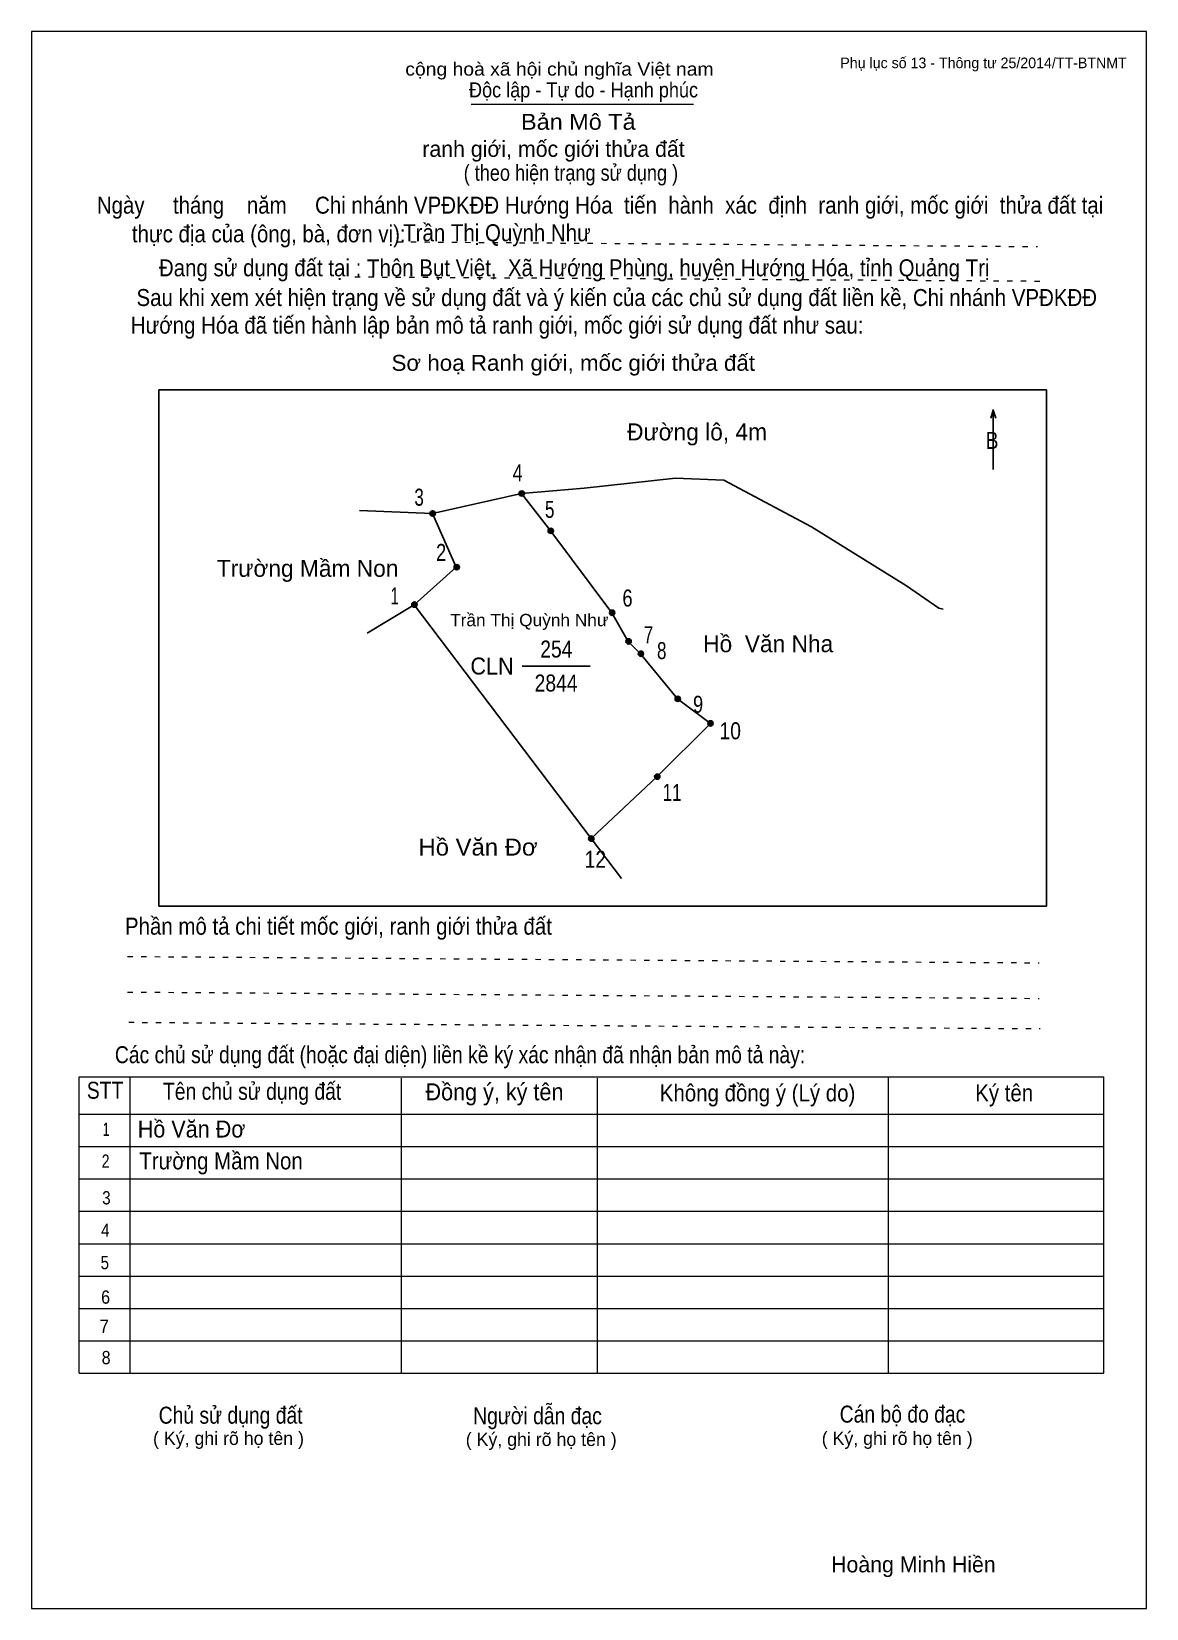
# Model space of a CAD drawing. Header units: centimetres. Extents: x 0 to 21, y 0 to 29.7.
import ezdxf
from ezdxf.enums import TextEntityAlignment as Align

# ---------------------------------------------------------------- set-up
doc = ezdxf.new("R2010")
doc.units = ezdxf.units.CM
doc.header["$LTSCALE"] = 0.13
doc.linetypes.add('DOTTED', pattern=[1.5, 0.3, -1.2])
for name, color, linetype, lineweight in [('1', 7, 'Continuous', 13), ('32', 7, 'Continuous', 25), ('33', 7, 'Continuous', 25), ('6', 7, 'Continuous', 25), ('62', 7, 'Continuous', 13)]:
    doc.layers.add(name, color=color, linetype=linetype, lineweight=lineweight)
for name, color, linetype in [('2', 7, 'Continuous'), ('34', 7, 'Continuous'), ('63', 7, 'Continuous')]:
    doc.layers.add(name, color=color, linetype=linetype)

msp = doc.modelspace()

# ---------------------------------------------------------------- hatches: boundary and pattern name
at = {"layer": '32'}
for points in [[(9.2828, 21, 1), (9.1828, 21, 1)], [(7.605, 20.6234, 1), (7.505, 20.6234, 1)], [(9.8293, 20.2969, 1), (9.7293, 20.2969, 1)], [(8.058, 19.6116, 1), (7.958, 19.6116, 1)], [(7.2615, 18.9069, 1), (7.1615, 18.9069, 1)], [(10.987, 18.7533, 1), (10.887, 18.7533, 1)], [(11.2957, 18.2131, 1), (11.1957, 18.2131, 1)], [(11.5272, 17.9815, 1), (11.4272, 17.9815, 1)], [(12.2218, 17.1326, 1), (12.1218, 17.1326, 1)], [(12.8392, 16.6695, 1), (12.7392, 16.6695, 1)], [(11.8359, 15.6662, 1), (11.7359, 15.6662, 1)], [(10.5926, 14.5, 1), (10.4926, 14.5, 1)]]:
    msp.add_hatch(color=256, dxfattribs=at).paths.add_polyline_path(points)

# ---------------------------------------------------------------- linework, layer by layer
at = {"layer": '1'}
msp.add_lwpolyline([(21, 0), (21, 29.7), (0, 29.7), (0, 0)], close=True, dxfattribs=at)
at = {"layer": '32'}
for centre in [(9.2328, 21), (7.555, 20.6234), (9.7793, 20.2969), (8.008, 19.6116), (7.2115, 18.9069), (10.937, 18.7533), (11.2457, 18.2131), (11.4772, 17.9815), (12.1718, 17.1326), (12.7892, 16.6695), (11.7859, 15.6662), (10.5426, 14.5)]:
    msp.add_circle(centre, 0.05, dxfattribs=at)
at = {"layer": '33'}
msp.add_line((9.24, 17.75), (10.52, 17.75), dxfattribs=at)
at = {"layer": '6'}
for p, q in [((7.55, 20.62), (6.18, 20.68)), ((6.32, 18.37), (7.21, 18.9))]:
    msp.add_line(p, q, dxfattribs=at)
for points in [[(17.17, 18.82), (17.09, 18.84), (16.48, 19.26), (14.69, 20.37), (13.04, 21.25), (12.13, 21.29), (10.41, 21.1), (9.23, 21), (7.55, 20.62)], [(10.54, 14.5), (11.78, 15.66), (12.79, 16.67), (12.17, 17.13), (11.47, 17.98), (11.24, 18.21), (10.93, 18.75), (9.78, 20.29), (9.23, 21)], [(7.55, 20.62), (8, 19.61), (7.21, 18.9)], [(7.21, 18.9), (10.54, 14.5), (11.11, 13.75)]]:
    msp.add_lwpolyline(points, dxfattribs=at)
at = {"layer": '62'}
for p, q in [((8.28, 28.33), (12.47, 28.33)), ((0.9, 10.01), (20.2, 10.01)), ((0.9, 4.43), (0.9, 10.01)), ((1.86, 4.43), (1.86, 10.01)), ((6.97, 4.43), (6.97, 9.99)), ((10.66, 4.43), (10.66, 9.99)), ((16.14, 4.43), (16.14, 10.01)), ((20.2, 4.43), (20.2, 10.01)), ((0.9, 9.31), (20.2, 9.31)), ((0.9, 8.7), (20.2, 8.7)), ((0.9, 8.09), (20.2, 8.09)), ((0.9, 7.48), (20.2, 7.48)), ((0.9, 6.87), (20.2, 6.87)), ((0.9, 6.26), (20.2, 6.26)), ((0.9, 5.65), (20.2, 5.65)), ((0.9, 5.04), (20.2, 5.04)), ((0.9, 4.43), (20.2, 4.43))]:
    msp.add_line(p, q, dxfattribs=at)
at = {"layer": '62', "linetype": 'DOTTED'}
for p, q in [((6.89, 25.74), (18.95, 25.65)), ((6.09, 25.08), (19.04, 25)), ((1.81, 12.28), (18.98, 12.16)), ((1.81, 11.61), (18.98, 11.49)), ((1.83, 11.04), (19, 10.92))]:
    msp.add_line(p, q, dxfattribs=at)
at = {"layer": '62', "lineweight": 25}
for p, q in [((18.11, 22.58), (18.11, 21.45)), ((18.11, 22.57), (18.07, 22.42)), ((18.11, 22.57), (18.16, 22.42))]:
    msp.add_line(p, q, dxfattribs=at)
msp.add_lwpolyline([(2.4, 13.23), (19.12, 13.23), (19.12, 22.95), (2.4, 22.95)], close=True, dxfattribs=at)

# ---------------------------------------------------------------- texts
at = {"layer": '2', "width": 1.05}
msp.add_text('Trần Thị Quỳnh Như', height=0.2315, dxfattribs=at).set_placement((9.375, 18.5), align=Align.CENTER)
at = {"layer": '32'}
for s, width, p in [('4', 0.8, (9.155, 21.23)), ('3', 0.75, (7.3, 20.77)), ('5', 0.75, (9.76, 20.54)), ('2', 0.8, (7.715, 19.73)), ('1', 0.65, (6.84, 18.91)), ('6', 0.8, (11.225, 18.87)), ('7', 0.75, (11.62, 18.18)), ('8', 0.75, (11.87, 17.88)), ('9', 0.8, (12.555, 16.87)), ('10', 0.85, (13.16, 16.37)), ('11', 0.75, (12.065, 15.21)), ('12', 0.85, (10.62, 13.95))]:
    msp.add_text(s, height=0.32, dxfattribs=dict(at, width=width)).set_placement(p, align=Align.CENTER)
at = {"layer": '33'}
for s, p in [('Đường lô, 4m', (12.535, 22)), ('Trường Mầm Non', (5.2, 19.43)), ('Hồ  Văn Nha', (13.875, 18.01))]:
    msp.add_text(s, height=0.32, dxfattribs=at).set_placement(p, align=Align.CENTER)
for s, width, p in [('254', 0.85, (9.885, 17.91)), ('2844', 0.85, (9.88, 17.27)), ('Hồ Văn Đơ', 1.05, (8.41, 14.18))]:
    msp.add_text(s, height=0.32, dxfattribs=dict(at, width=width)).set_placement(p, align=Align.CENTER)
at = {"layer": '33', "width": 0.95}
msp.add_text('CLN', height=0.32, dxfattribs=at).set_placement((9.08, 17.59), align=Align.RIGHT)
at = {"layer": '34'}
for s, width, p in [('Trần Thị Quỳnh Như', 0.9, (7, 25.75)), ('Hồ Văn Đơ', 0.95, (2, 8.87)), ('Trường Mầm Non', 0.9, (2.03, 8.27))]:
    msp.add_text(s, height=0.32, dxfattribs=dict(at, width=width)).set_placement(p)
at = {"layer": '62'}
for s, height, width, p in [('cộng hoà xã hội chủ nghĩa Việt nam', 0.2474, 1.1, (7.04, 28.87)), ('Độc lập - Tự do - Hạnh phúc', 0.2828, 0.9, (8.24, 28.46)), ('Bản Mô Tả', 0.3, 1.1, (9.22, 27.85)), ('( theo hiện trạng sử dụng )', 0.3, 0.85, (8.14, 26.89)), ('Ngày     tháng    năm     Chi nhánh VPĐKĐĐ Hướng Hóa  tiến  hành  xác  định  ranh giới, mốc giới  thửa đất tại ', 0.32, 0.9, (1.23, 26.27)), ('thực địa của (ông, bà, đơn vị): ', 0.32, 0.9, (1.89, 25.73)), ('Đang sử dụng đất tại : Thôn Bụt Việt,  Xã Hướng Phùng, huyện Hướng Hóa, tỉnh Quảng Trị', 0.32, 0.9, (2.4, 25.09)), (' Sau khi xem xét hiện trạng về sử dụng đất và ý kiến của các chủ sử dụng đất liền kề, Chi nhánh VPĐKĐĐ ', 0.32, 0.9, (1.87, 24.53)), ('Hướng Hóa đã tiến hành lập bản mô tả ranh giới, mốc giới sử dụng đất như sau:', 0.32, 0.9, (1.87, 24.01)), ('Sơ hoạ Ranh giới, mốc giới thửa đất', 0.3, 1.05, (6.78, 23.31)), ('B', 0.32, 0.85, (17.97, 21.84)), ('Phần mô tả chi tiết mốc giới, ranh giới thửa đất ', 0.32, 0.9, (1.76, 12.69)), ('Các chủ sử dụng đất (hoặc đại diện) liền kề ký xác nhận đã nhận bản mô tả này:', 0.32, 0.85, (1.57, 10.27))]:
    msp.add_text(s, height=height, dxfattribs=dict(at, width=width)).set_placement(p)
msp.add_text('ranh giới, mốc giới thửa đất', height=0.3, dxfattribs=at).set_placement((7.36, 27.34))
for s, height, width, p in [('STT', 0.32, 0.85, (1.385, 9.6)), ('Tên chủ sử dụng đất', 0.32, 0.85, (4.155, 9.58)), ('Đồng ý, ký tên', 0.32, 0.95, (8.72, 9.57)), ('Không đồng ý (Lý do)', 0.32, 0.9, (13.675, 9.55)), ('Ký tên', 0.32, 0.9, (18.32, 9.55)), ('1', 0.25, 0.7, (1.405, 8.9)), ('2', 0.25, 0.8, (1.395, 8.3)), ('3', 0.25, 0.85, (1.41, 7.61)), ('4', 0.25, 0.85, (1.39, 7)), ('5', 0.25, 0.85, (1.38, 6.39)), ('6', 0.25, 0.9, (1.395, 5.74)), ('7', 0.25, 0.95, (1.37, 5.19)), ('8', 0.25, 0.9, (1.405, 4.6)), ('Người dẫn đạc', 0.32, 0.85, (9.53, 3.47)), ('Chủ sử dụng đất', 0.32, 0.85, (3.75, 3.48)), ('Cán bộ đo đạc', 0.32, 0.85, (16.405, 3.5))]:
    msp.add_text(s, height=height, dxfattribs=dict(at, width=width)).set_placement(p, align=Align.CENTER)
for p in [(3.71, 3.08), (9.6, 3.06), (16.305, 3.08)]:
    msp.add_text('( Ký, ghi rõ họ tên )', height=0.25, dxfattribs=at).set_placement(p, align=Align.CENTER)
at = {"layer": '63'}
msp.add_text('Phụ lục số 13 - Thông tư 25/2014/TT-BTNMT', height=0.2, dxfattribs=at).set_placement((20.63, 29.01), align=Align.RIGHT)
msp.add_text('Hoàng Minh Hiền', height=0.3, dxfattribs=at).set_placement((16.61, 0.68), align=Align.CENTER)

doc.saveas('drawing.dxf')
